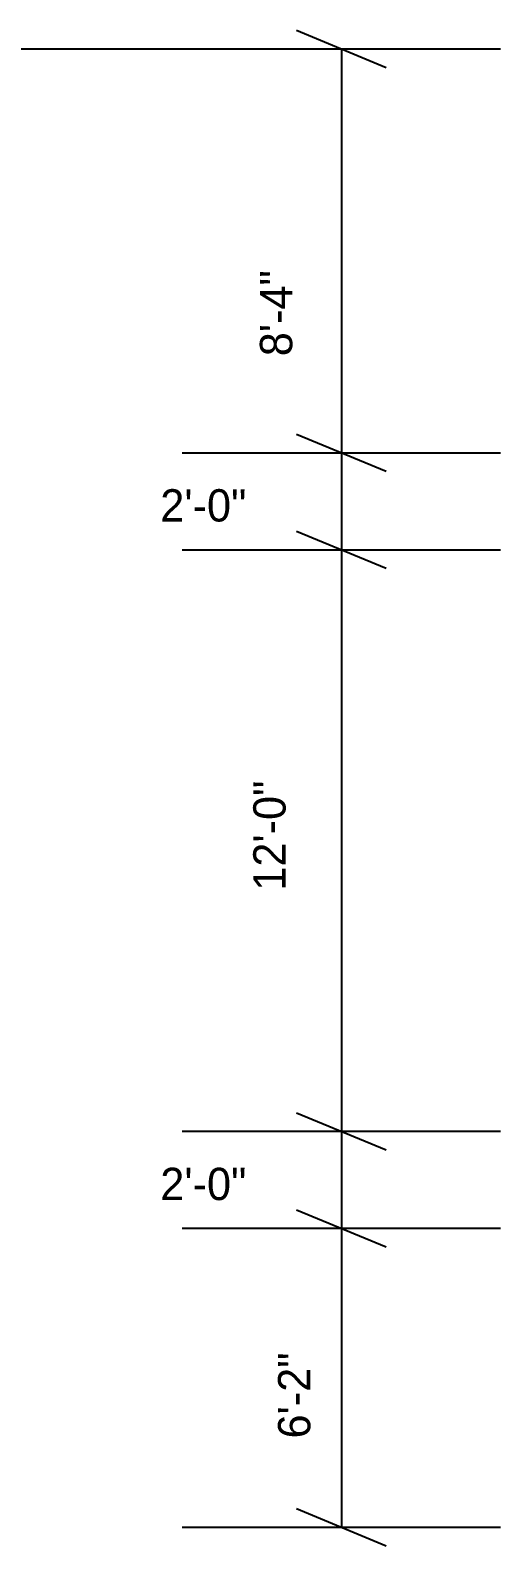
# Model space of a CAD drawing. Header units: inches. Extents: x -18171 to 1840, y 590 to 7454.
# Drawn here: x -4309 to -4192.7, y 1602.6 to 1977.8 of the extents above; entities that cross this region are included whole.
import ezdxf

# ---------------------------------------------------------------- set-up
doc = ezdxf.new("R2010")
doc.units = ezdxf.units.IN
doc.header["$LTSCALE"] = 0.5
doc.header["$MEASUREMENT"] = 0
for name, color, linetype in [('A-Elev-South', 7, 'Continuous'), ('A-walls', 7, 'Continuous'), ('construction', 160, 'Continuous')]:
    doc.layers.add(name, color=color, linetype=linetype)

msp = doc.modelspace()

# ---------------------------------------------------------------- linework, layer by layer
at = {"layer": 'A-Elev-South', "color": 253}
for p, q in [((-4243.18, 1977.81, -10845.72), (-4221.01, 1968.62, -10845.72)), ((-4908.09, 1973.22, -10845.72), (-4192.7, 1973.22, -10845.72)), ((-4243.18, 1877.81, -10845.72), (-4221.01, 1868.62, -10845.72)), ((-4271.49, 1873.22, -10845.72), (-4192.7, 1873.22, -10845.72)), ((-4243.18, 1853.81, -10845.72), (-4221.01, 1844.62, -10845.72)), ((-4271.49, 1849.22, -10845.72), (-4192.7, 1849.22, -10845.72)), ((-4243.18, 1709.81, -10845.72), (-4221.01, 1700.62, -10845.72)), ((-4271.49, 1705.22, -10845.72), (-4192.7, 1705.22, -10845.72)), ((-4243.18, 1685.81, -10845.72), (-4221.01, 1676.62, -10845.72)), ((-4271.49, 1681.22, -10845.72), (-4192.7, 1681.22, -10845.72)), ((-4243.18, 1611.81, -10845.72), (-4221.01, 1602.62, -10845.72)), ((-4271.49, 1607.22, -10845.72), (-4192.7, 1607.22, -10845.72))]:
    msp.add_line(p, q, dxfattribs=at)
at = {"layer": 'A-walls', "color": 253}
msp.add_line((-4232.09, 1973.22, -10845.72), (-4232.09, 1607.22, -10845.72), dxfattribs=at)

# ---------------------------------------------------------------- texts
at = {"layer": 'construction', "color": 7}
for s, p in [('8\'-4"', (-4244.26, 1897.12, -15993.29)), ('12\'-0"', (-4245.9, 1764.8, -15993.29)), ('6\'-2"', (-4239.78, 1629.17, -15993.29))]:
    msp.add_text(s, height=8, rotation=90, dxfattribs=at).set_placement(p)
for p in [(-4276.9, 1856.19, -26839.01), (-4276.9, 1688.19, -26839.01)]:
    msp.add_text('2\'-0"', height=8, dxfattribs=at).set_placement(p)

doc.saveas('drawing.dxf')
